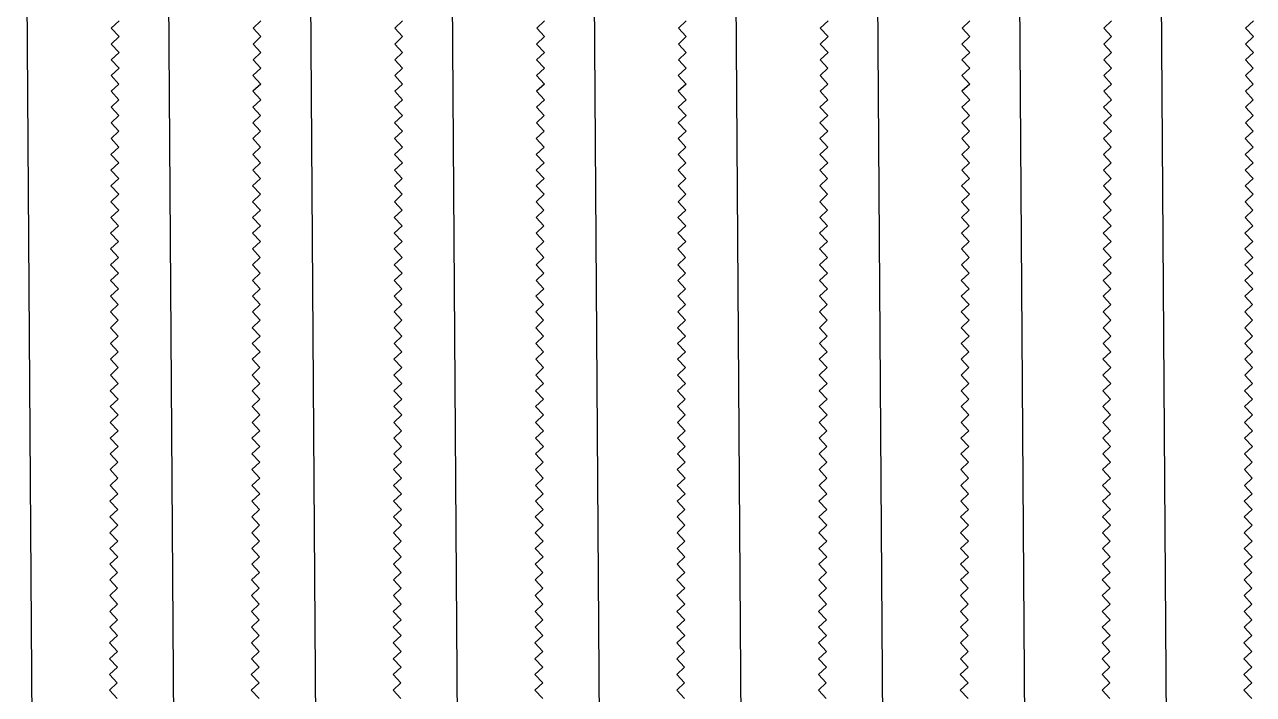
# Model space of a CAD drawing. Extents: x 12 to 2357, y -4 to 494.
# Drawn here: x 856.5 to 985.1, y 281.1 to 351.2 of the extents above; entities that cross this region are included whole.
import ezdxf

# ---------------------------------------------------------------- set-up
doc = ezdxf.new("R2010")
doc.units = 0
doc.layers.get('0').update_dxf_attribs({"linetype": 'CONTINUOUS'})

msp = doc.modelspace()

# ---------------------------------------------------------------- linework, layer by layer
for p, q in [((857.67, 218.12), (856.46, 394.02)), ((872.51, 218.12), (871.3, 394.02)), ((887.35, 218.12), (886.14, 394.02)), ((902.19, 218.12), (900.98, 394.02)), ((917.03, 218.12), (915.82, 394.02)), ((931.87, 218.12), (930.66, 394.02)), ((946.71, 218.12), (945.5, 394.02)), ((961.55, 218.12), (960.34, 394.02)), ((976.39, 218.12), (975.18, 394.02)), ((866.35, 351.54), (865.54, 350.77)), ((881.19, 351.54), (880.38, 350.77)), ((896.03, 351.54), (895.22, 350.77)), ((910.87, 351.54), (910.06, 350.77)), ((925.71, 351.54), (924.9, 350.77)), ((940.55, 351.54), (939.74, 350.77)), ((955.39, 351.54), (954.58, 350.77)), ((970.23, 351.54), (969.42, 350.77)), ((985.07, 351.54), (984.26, 350.77)), ((866.35, 349.9), (865.53, 349.12)), ((865.54, 350.77), (866.35, 349.9)), ((881.19, 349.9), (880.37, 349.12)), ((880.38, 350.77), (881.19, 349.9)), ((896.03, 349.9), (895.21, 349.12)), ((895.22, 350.77), (896.03, 349.9)), ((910.87, 349.9), (910.05, 349.12)), ((910.06, 350.77), (910.87, 349.9)), ((925.71, 349.9), (924.89, 349.12)), ((924.9, 350.77), (925.71, 349.9)), ((940.55, 349.9), (939.73, 349.12)), ((939.74, 350.77), (940.55, 349.9)), ((955.39, 349.9), (954.57, 349.12)), ((954.58, 350.77), (955.39, 349.9)), ((970.23, 349.9), (969.41, 349.12)), ((969.42, 350.77), (970.23, 349.9)), ((985.07, 349.9), (984.25, 349.12)), ((984.26, 350.77), (985.07, 349.9)), ((865.53, 349.12), (866.35, 348.24)), ((880.37, 349.12), (881.19, 348.24)), ((895.21, 349.12), (896.03, 348.24)), ((910.05, 349.12), (910.87, 348.24)), ((924.89, 349.12), (925.71, 348.24)), ((939.73, 349.12), (940.55, 348.24)), ((954.57, 349.12), (955.39, 348.24)), ((969.41, 349.12), (970.23, 348.24)), ((984.25, 349.12), (985.07, 348.24)), ((866.35, 348.24), (865.53, 347.48)), ((865.53, 347.48), (866.35, 346.6)), ((881.19, 348.24), (880.37, 347.48)), ((880.37, 347.48), (881.19, 346.6)), ((896.03, 348.24), (895.21, 347.48)), ((895.21, 347.48), (896.02, 346.6)), ((910.87, 348.24), (910.05, 347.48)), ((910.05, 347.48), (910.86, 346.6)), ((925.71, 348.24), (924.89, 347.48)), ((924.89, 347.48), (925.7, 346.6)), ((940.55, 348.24), (939.73, 347.48)), ((939.73, 347.48), (940.54, 346.6)), ((955.39, 348.24), (954.57, 347.48)), ((954.57, 347.48), (955.38, 346.6)), ((970.23, 348.24), (969.41, 347.48)), ((969.41, 347.48), (970.22, 346.6)), ((985.07, 348.24), (984.25, 347.48)), ((984.25, 347.48), (985.06, 346.6)), ((866.35, 346.6), (865.52, 345.83)), ((881.19, 346.6), (880.36, 345.83)), ((896.02, 346.6), (895.2, 345.83)), ((910.86, 346.6), (910.04, 345.83)), ((925.7, 346.6), (924.88, 345.83)), ((940.54, 346.6), (939.72, 345.83)), ((955.38, 346.6), (954.56, 345.83)), ((970.22, 346.6), (969.4, 345.83)), ((985.06, 346.6), (984.24, 345.83)), ((865.52, 345.83), (866.34, 344.94)), ((866.34, 344.94), (865.52, 344.18)), ((880.36, 345.83), (881.18, 344.94)), ((881.18, 344.94), (880.36, 344.18)), ((895.2, 345.83), (896.02, 344.94)), ((896.02, 344.94), (895.2, 344.18)), ((910.04, 345.83), (910.86, 344.94)), ((910.86, 344.94), (910.04, 344.18)), ((924.88, 345.83), (925.7, 344.94)), ((925.7, 344.94), (924.88, 344.18)), ((939.72, 345.83), (940.54, 344.94)), ((940.54, 344.94), (939.72, 344.18)), ((954.56, 345.83), (955.38, 344.94)), ((955.38, 344.94), (954.56, 344.18)), ((969.4, 345.83), (970.22, 344.94)), ((970.22, 344.94), (969.4, 344.18)), ((984.24, 345.83), (985.06, 344.94)), ((985.06, 344.94), (984.24, 344.18)), ((865.52, 344.18), (866.34, 343.3)), ((880.36, 344.18), (881.18, 343.3)), ((895.2, 344.18), (896.02, 343.3)), ((910.04, 344.18), (910.86, 343.3)), ((924.88, 344.18), (925.7, 343.3)), ((939.72, 344.18), (940.54, 343.3)), ((954.56, 344.18), (955.38, 343.3)), ((969.4, 344.18), (970.22, 343.3)), ((984.24, 344.18), (985.06, 343.3)), ((866.34, 343.3), (865.51, 342.53)), ((865.51, 342.53), (866.33, 341.65)), ((881.18, 343.3), (880.35, 342.53)), ((880.35, 342.53), (881.17, 341.65)), ((896.02, 343.3), (895.19, 342.53)), ((895.19, 342.53), (896.01, 341.65)), ((910.86, 343.3), (910.03, 342.53)), ((910.03, 342.53), (910.85, 341.65)), ((925.7, 343.3), (924.87, 342.53)), ((924.87, 342.53), (925.69, 341.65)), ((940.54, 343.3), (939.71, 342.53)), ((939.71, 342.53), (940.53, 341.65)), ((955.38, 343.3), (954.55, 342.53)), ((954.55, 342.53), (955.37, 341.65)), ((970.22, 343.3), (969.39, 342.53)), ((969.39, 342.53), (970.21, 341.65)), ((985.06, 343.3), (984.23, 342.53)), ((984.23, 342.53), (985.05, 341.65)), ((866.33, 341.65), (865.51, 340.88)), ((865.51, 340.88), (866.33, 340)), ((881.17, 341.65), (880.35, 340.88)), ((880.35, 340.88), (881.17, 340)), ((896.01, 341.65), (895.19, 340.88)), ((895.19, 340.88), (896.01, 340)), ((910.85, 341.65), (910.03, 340.88)), ((910.03, 340.88), (910.85, 340)), ((925.69, 341.65), (924.87, 340.88)), ((924.87, 340.88), (925.69, 340)), ((940.53, 341.65), (939.71, 340.88)), ((939.71, 340.88), (940.53, 340)), ((955.37, 341.65), (954.55, 340.88)), ((954.55, 340.88), (955.37, 340)), ((970.21, 341.65), (969.39, 340.88)), ((969.39, 340.88), (970.21, 340)), ((985.05, 341.65), (984.23, 340.88)), ((984.23, 340.88), (985.05, 340)), ((866.33, 340), (865.51, 339.23)), ((881.17, 340), (880.35, 339.23)), ((896.01, 340), (895.18, 339.23)), ((910.85, 340), (910.02, 339.23)), ((925.69, 340), (924.86, 339.23)), ((940.53, 340), (939.7, 339.23)), ((955.37, 340), (954.54, 339.23)), ((970.21, 340), (969.38, 339.23)), ((985.05, 340), (984.22, 339.23)), ((866.32, 338.35), (865.5, 337.58)), ((865.51, 339.23), (866.32, 338.35)), ((881.16, 338.35), (880.34, 337.58)), ((880.35, 339.23), (881.16, 338.35)), ((895.18, 339.23), (896, 338.35)), ((896, 338.35), (895.18, 337.58)), ((910.02, 339.23), (910.84, 338.35)), ((910.84, 338.35), (910.02, 337.58)), ((924.86, 339.23), (925.68, 338.35)), ((925.68, 338.35), (924.86, 337.58)), ((939.7, 339.23), (940.52, 338.35)), ((940.52, 338.35), (939.7, 337.58)), ((954.54, 339.23), (955.36, 338.35)), ((955.36, 338.35), (954.54, 337.58)), ((969.38, 339.23), (970.2, 338.35)), ((970.2, 338.35), (969.38, 337.58)), ((984.22, 339.23), (985.04, 338.35)), ((985.04, 338.35), (984.22, 337.58)), ((865.5, 337.58), (866.32, 336.71)), ((880.34, 337.58), (881.16, 336.71)), ((895.18, 337.58), (896, 336.71)), ((910.02, 337.58), (910.84, 336.71)), ((924.86, 337.58), (925.68, 336.71)), ((939.7, 337.58), (940.52, 336.71)), ((954.54, 337.58), (955.36, 336.71)), ((969.38, 337.58), (970.2, 336.71)), ((984.22, 337.58), (985.04, 336.71)), ((866.32, 336.71), (865.5, 335.93)), ((865.5, 335.93), (866.31, 335.05)), ((881.16, 336.71), (880.34, 335.93)), ((880.34, 335.93), (881.15, 335.05)), ((896, 336.71), (895.18, 335.93)), ((895.18, 335.93), (895.99, 335.05)), ((910.84, 336.71), (910.02, 335.93)), ((910.02, 335.93), (910.83, 335.05)), ((925.68, 336.71), (924.86, 335.93)), ((924.86, 335.93), (925.67, 335.05)), ((940.52, 336.71), (939.7, 335.93)), ((939.7, 335.93), (940.51, 335.05)), ((955.36, 336.71), (954.54, 335.93)), ((954.54, 335.93), (955.35, 335.05)), ((970.2, 336.71), (969.38, 335.93)), ((969.38, 335.93), (970.19, 335.05)), ((985.04, 336.71), (984.22, 335.93)), ((984.22, 335.93), (985.03, 335.05)), ((866.31, 335.05), (865.49, 334.29)), ((881.15, 335.05), (880.33, 334.29)), ((895.99, 335.05), (895.17, 334.29)), ((910.83, 335.05), (910.01, 334.29)), ((925.67, 335.05), (924.85, 334.29)), ((940.51, 335.05), (939.69, 334.29)), ((955.35, 335.05), (954.53, 334.29)), ((970.19, 335.05), (969.37, 334.29)), ((985.03, 335.05), (984.21, 334.29)), ((865.49, 334.29), (866.31, 333.41)), ((866.31, 333.41), (865.49, 332.64)), ((880.33, 334.29), (881.15, 333.41)), ((881.15, 333.41), (880.33, 332.64)), ((895.17, 334.29), (895.99, 333.41)), ((895.99, 333.41), (895.17, 332.64)), ((910.01, 334.29), (910.83, 333.41)), ((910.83, 333.41), (910.01, 332.64)), ((924.85, 334.29), (925.67, 333.41)), ((925.67, 333.41), (924.85, 332.64)), ((939.69, 334.29), (940.51, 333.41)), ((940.51, 333.41), (939.69, 332.64)), ((954.53, 334.29), (955.35, 333.41)), ((955.35, 333.41), (954.53, 332.64)), ((969.37, 334.29), (970.19, 333.41)), ((970.19, 333.41), (969.37, 332.64)), ((984.21, 334.29), (985.03, 333.41)), ((985.03, 333.41), (984.21, 332.64)), ((865.49, 332.64), (866.31, 331.75)), ((880.33, 332.64), (881.15, 331.75)), ((895.17, 332.64), (895.99, 331.75)), ((910.01, 332.64), (910.82, 331.75)), ((924.85, 332.64), (925.66, 331.75)), ((939.69, 332.64), (940.5, 331.75)), ((954.53, 332.64), (955.34, 331.75)), ((969.37, 332.64), (970.18, 331.75)), ((984.21, 332.64), (985.02, 331.75)), ((866.31, 331.75), (865.48, 330.99)), ((865.48, 330.99), (866.3, 330.12)), ((881.15, 331.75), (880.32, 330.99)), ((880.32, 330.99), (881.14, 330.12)), ((895.99, 331.75), (895.16, 330.99)), ((895.16, 330.99), (895.98, 330.12)), ((910.82, 331.75), (910, 330.99)), ((910, 330.99), (910.82, 330.12)), ((925.66, 331.75), (924.84, 330.99)), ((924.84, 330.99), (925.66, 330.12)), ((940.5, 331.75), (939.68, 330.99)), ((939.68, 330.99), (940.49, 330.12)), ((955.34, 331.75), (954.52, 330.99)), ((954.52, 330.99), (955.33, 330.12)), ((970.18, 331.75), (969.36, 330.99)), ((969.36, 330.99), (970.17, 330.12)), ((985.02, 331.75), (984.2, 330.99)), ((984.2, 330.99), (985.01, 330.12)), ((866.3, 330.12), (865.47, 329.35)), ((865.47, 329.35), (866.3, 328.46)), ((881.14, 330.12), (880.31, 329.35)), ((880.31, 329.35), (881.14, 328.46)), ((895.98, 330.12), (895.15, 329.35)), ((895.15, 329.35), (895.98, 328.46)), ((910.82, 330.12), (909.99, 329.35)), ((909.99, 329.35), (910.82, 328.46)), ((925.66, 330.12), (924.83, 329.35)), ((924.83, 329.35), (925.66, 328.46)), ((940.49, 330.12), (939.67, 329.35)), ((939.67, 329.35), (940.5, 328.46)), ((955.33, 330.12), (954.51, 329.35)), ((954.51, 329.35), (955.34, 328.46)), ((970.17, 330.12), (969.35, 329.35)), ((969.35, 329.35), (970.18, 328.46)), ((985.01, 330.12), (984.19, 329.35)), ((984.19, 329.35), (985.02, 328.46)), ((866.3, 328.46), (865.47, 327.69)), ((881.14, 328.46), (880.31, 327.69)), ((895.98, 328.46), (895.15, 327.69)), ((910.82, 328.46), (909.99, 327.69)), ((925.66, 328.46), (924.83, 327.69)), ((940.5, 328.46), (939.67, 327.69)), ((955.34, 328.46), (954.51, 327.69)), ((970.18, 328.46), (969.35, 327.69)), ((985.02, 328.46), (984.19, 327.69)), ((865.47, 327.69), (866.29, 326.81)), ((866.29, 326.81), (865.47, 326.05)), ((880.31, 327.69), (881.13, 326.81)), ((881.13, 326.81), (880.31, 326.05)), ((895.15, 327.69), (895.97, 326.81)), ((895.97, 326.81), (895.15, 326.05)), ((909.99, 327.69), (910.81, 326.81)), ((910.81, 326.81), (909.99, 326.05)), ((924.83, 327.69), (925.65, 326.81)), ((925.65, 326.81), (924.83, 326.05)), ((939.67, 327.69), (940.49, 326.81)), ((940.49, 326.81), (939.67, 326.05)), ((954.51, 327.69), (955.33, 326.81)), ((955.33, 326.81), (954.51, 326.05)), ((969.35, 327.69), (970.17, 326.81)), ((970.17, 326.81), (969.35, 326.05)), ((984.19, 327.69), (985.01, 326.81)), ((985.01, 326.81), (984.19, 326.05)), ((865.47, 326.05), (866.29, 325.16)), ((880.31, 326.05), (881.13, 325.16)), ((895.15, 326.05), (895.97, 325.16)), ((909.99, 326.05), (910.81, 325.16)), ((924.83, 326.05), (925.65, 325.16)), ((939.67, 326.05), (940.49, 325.16)), ((954.51, 326.05), (955.33, 325.16)), ((969.35, 326.05), (970.17, 325.16)), ((984.19, 326.05), (985.01, 325.16)), ((866.29, 325.16), (865.47, 324.39)), ((865.47, 324.39), (866.28, 323.52)), ((881.13, 325.16), (880.31, 324.39)), ((880.31, 324.39), (881.12, 323.52)), ((895.97, 325.16), (895.15, 324.39)), ((895.15, 324.39), (895.96, 323.52)), ((910.81, 325.16), (909.99, 324.39)), ((909.99, 324.39), (910.8, 323.52)), ((925.65, 325.16), (924.83, 324.39)), ((924.83, 324.39), (925.64, 323.52)), ((940.49, 325.16), (939.66, 324.39)), ((939.66, 324.39), (940.48, 323.52)), ((955.33, 325.16), (954.5, 324.39)), ((954.5, 324.39), (955.32, 323.52)), ((970.17, 325.16), (969.34, 324.39)), ((969.34, 324.39), (970.16, 323.52)), ((985.01, 325.16), (984.18, 324.39)), ((984.18, 324.39), (985, 323.52)), ((866.28, 323.52), (865.46, 322.75)), ((881.12, 323.52), (880.3, 322.75)), ((895.96, 323.52), (895.14, 322.75)), ((910.8, 323.52), (909.98, 322.75)), ((925.64, 323.52), (924.82, 322.75)), ((940.48, 323.52), (939.66, 322.75)), ((955.32, 323.52), (954.5, 322.75)), ((970.16, 323.52), (969.34, 322.75)), ((985, 323.52), (984.18, 322.75)), ((865.46, 322.75), (866.27, 321.88)), ((866.27, 321.88), (865.46, 321.11)), ((880.3, 322.75), (881.11, 321.88)), ((881.11, 321.88), (880.3, 321.11)), ((895.14, 322.75), (895.95, 321.88)), ((895.95, 321.88), (895.14, 321.11)), ((909.98, 322.75), (910.79, 321.88)), ((910.79, 321.88), (909.98, 321.11)), ((924.82, 322.75), (925.63, 321.88)), ((925.63, 321.88), (924.82, 321.11)), ((939.66, 322.75), (940.47, 321.88)), ((940.47, 321.88), (939.66, 321.11)), ((954.5, 322.75), (955.31, 321.88)), ((955.31, 321.88), (954.5, 321.11)), ((969.34, 322.75), (970.15, 321.88)), ((970.15, 321.88), (969.34, 321.11)), ((984.18, 322.75), (984.99, 321.88)), ((984.99, 321.88), (984.18, 321.11)), ((865.46, 321.11), (866.27, 320.23)), ((880.3, 321.11), (881.11, 320.23)), ((895.14, 321.11), (895.95, 320.23)), ((909.98, 321.11), (910.79, 320.23)), ((924.82, 321.11), (925.63, 320.23)), ((939.66, 321.11), (940.47, 320.23)), ((954.5, 321.11), (955.31, 320.23)), ((969.34, 321.11), (970.15, 320.23)), ((984.18, 321.11), (984.99, 320.23)), ((866.27, 320.23), (865.45, 319.46)), ((865.45, 319.46), (866.27, 318.57)), ((881.11, 320.23), (880.29, 319.46)), ((880.29, 319.46), (881.11, 318.57)), ((895.95, 320.23), (895.13, 319.46)), ((895.13, 319.46), (895.95, 318.57)), ((910.79, 320.23), (909.97, 319.46)), ((909.97, 319.46), (910.79, 318.57)), ((925.63, 320.23), (924.81, 319.46)), ((924.81, 319.46), (925.63, 318.57)), ((940.47, 320.23), (939.65, 319.46)), ((939.65, 319.46), (940.47, 318.57)), ((955.31, 320.23), (954.49, 319.46)), ((954.49, 319.46), (955.31, 318.57)), ((970.15, 320.23), (969.33, 319.46)), ((969.33, 319.46), (970.15, 318.57)), ((984.99, 320.23), (984.17, 319.46)), ((984.17, 319.46), (984.99, 318.57)), ((866.27, 318.57), (865.45, 317.81)), ((865.45, 317.81), (866.27, 316.93)), ((881.11, 318.57), (880.29, 317.81)), ((880.29, 317.81), (881.11, 316.93)), ((895.95, 318.57), (895.13, 317.81)), ((895.13, 317.81), (895.95, 316.93)), ((910.79, 318.57), (909.97, 317.81)), ((909.97, 317.81), (910.79, 316.93)), ((925.63, 318.57), (924.81, 317.81)), ((924.81, 317.81), (925.63, 316.93)), ((940.47, 318.57), (939.65, 317.81)), ((939.65, 317.81), (940.47, 316.93)), ((955.31, 318.57), (954.49, 317.81)), ((954.49, 317.81), (955.3, 316.93)), ((970.15, 318.57), (969.33, 317.81)), ((969.33, 317.81), (970.14, 316.93)), ((984.99, 318.57), (984.17, 317.81)), ((984.17, 317.81), (984.98, 316.93)), ((866.27, 316.93), (865.44, 316.16)), ((881.11, 316.93), (880.28, 316.16)), ((895.95, 316.93), (895.12, 316.16)), ((910.79, 316.93), (909.96, 316.16)), ((925.63, 316.93), (924.8, 316.16)), ((940.47, 316.93), (939.64, 316.16)), ((955.3, 316.93), (954.48, 316.16)), ((970.14, 316.93), (969.32, 316.16)), ((984.98, 316.93), (984.16, 316.16)), ((865.44, 316.16), (866.26, 315.28)), ((866.26, 315.28), (865.44, 314.51)), ((880.28, 316.16), (881.1, 315.28)), ((881.1, 315.28), (880.28, 314.51)), ((895.12, 316.16), (895.94, 315.28)), ((895.94, 315.28), (895.12, 314.51)), ((909.96, 316.16), (910.78, 315.28)), ((910.78, 315.28), (909.96, 314.51)), ((924.8, 316.16), (925.62, 315.28)), ((925.62, 315.28), (924.8, 314.51)), ((939.64, 316.16), (940.46, 315.28)), ((940.46, 315.28), (939.64, 314.51)), ((954.48, 316.16), (955.3, 315.28)), ((955.3, 315.28), (954.48, 314.51)), ((969.32, 316.16), (970.14, 315.28)), ((970.14, 315.28), (969.32, 314.51)), ((984.16, 316.16), (984.98, 315.28)), ((984.98, 315.28), (984.16, 314.51)), ((865.44, 314.51), (866.26, 313.63)), ((880.28, 314.51), (881.1, 313.63)), ((895.12, 314.51), (895.94, 313.63)), ((909.96, 314.51), (910.78, 313.63)), ((924.8, 314.51), (925.62, 313.63)), ((939.64, 314.51), (940.46, 313.63)), ((954.48, 314.51), (955.3, 313.63)), ((969.32, 314.51), (970.14, 313.63)), ((984.16, 314.51), (984.98, 313.63)), ((866.26, 313.63), (865.43, 312.87)), ((865.43, 312.87), (866.25, 311.98)), ((881.1, 313.63), (880.27, 312.87)), ((880.27, 312.87), (881.09, 311.98)), ((895.94, 313.63), (895.11, 312.87)), ((895.11, 312.87), (895.93, 311.98)), ((910.78, 313.63), (909.95, 312.87)), ((909.95, 312.87), (910.77, 311.98)), ((925.62, 313.63), (924.79, 312.87)), ((924.79, 312.87), (925.61, 311.98)), ((940.46, 313.63), (939.63, 312.87)), ((939.63, 312.87), (940.45, 311.98)), ((955.3, 313.63), (954.47, 312.87)), ((954.47, 312.87), (955.29, 311.98)), ((970.14, 313.63), (969.31, 312.87)), ((969.31, 312.87), (970.13, 311.98)), ((984.98, 313.63), (984.15, 312.87)), ((984.15, 312.87), (984.97, 311.98)), ((866.25, 311.98), (865.43, 311.21)), ((881.09, 311.98), (880.27, 311.21)), ((895.93, 311.98), (895.11, 311.21)), ((910.77, 311.98), (909.95, 311.21)), ((925.61, 311.98), (924.79, 311.21)), ((940.45, 311.98), (939.63, 311.21)), ((955.29, 311.98), (954.47, 311.21)), ((970.13, 311.98), (969.31, 311.21)), ((984.97, 311.98), (984.15, 311.21)), ((865.43, 311.21), (866.25, 310.34)), ((866.25, 310.34), (865.43, 309.56)), ((880.27, 311.21), (881.09, 310.34)), ((881.09, 310.34), (880.27, 309.56)), ((895.11, 311.21), (895.93, 310.34)), ((895.93, 310.34), (895.11, 309.56)), ((909.95, 311.21), (910.77, 310.34)), ((910.77, 310.34), (909.95, 309.56)), ((924.79, 311.21), (925.61, 310.34)), ((925.61, 310.34), (924.79, 309.56)), ((939.63, 311.21), (940.45, 310.34)), ((940.45, 310.34), (939.63, 309.56)), ((954.47, 311.21), (955.29, 310.34)), ((955.29, 310.34), (954.47, 309.56)), ((970.13, 310.34), (969.3, 309.56)), ((969.31, 311.21), (970.13, 310.34)), ((984.97, 310.34), (984.14, 309.56)), ((984.15, 311.21), (984.97, 310.34)), ((866.24, 308.68), (865.42, 307.92)), ((865.43, 309.56), (866.24, 308.68)), ((881.08, 308.68), (880.26, 307.92)), ((880.27, 309.56), (881.08, 308.68)), ((895.92, 308.68), (895.1, 307.92)), ((895.11, 309.56), (895.92, 308.68)), ((910.76, 308.68), (909.94, 307.92)), ((909.95, 309.56), (910.76, 308.68)), ((925.6, 308.68), (924.78, 307.92)), ((924.79, 309.56), (925.6, 308.68)), ((940.44, 308.68), (939.62, 307.92)), ((939.63, 309.56), (940.44, 308.68)), ((955.28, 308.68), (954.46, 307.92)), ((954.47, 309.56), (955.28, 308.68)), ((969.3, 309.56), (970.12, 308.68)), ((970.12, 308.68), (969.3, 307.92)), ((984.14, 309.56), (984.96, 308.68)), ((984.96, 308.68), (984.14, 307.92)), ((865.42, 307.92), (866.24, 307.04)), ((880.26, 307.92), (881.08, 307.04)), ((895.1, 307.92), (895.92, 307.04)), ((909.94, 307.92), (910.76, 307.04)), ((924.78, 307.92), (925.6, 307.04)), ((939.62, 307.92), (940.44, 307.04)), ((954.46, 307.92), (955.28, 307.04)), ((969.3, 307.92), (970.12, 307.04)), ((984.14, 307.92), (984.96, 307.04)), ((866.24, 307.04), (865.42, 306.26)), ((865.42, 306.26), (866.23, 305.38)), ((881.08, 307.04), (880.26, 306.26)), ((880.26, 306.26), (881.07, 305.38)), ((895.92, 307.04), (895.1, 306.26)), ((895.1, 306.26), (895.91, 305.38)), ((910.76, 307.04), (909.94, 306.26)), ((909.94, 306.26), (910.75, 305.38)), ((925.6, 307.04), (924.78, 306.26)), ((924.78, 306.26), (925.59, 305.38)), ((940.44, 307.04), (939.62, 306.26)), ((939.62, 306.26), (940.43, 305.38)), ((955.28, 307.04), (954.46, 306.26)), ((954.46, 306.26), (955.27, 305.38)), ((970.12, 307.04), (969.3, 306.26)), ((969.3, 306.26), (970.11, 305.38)), ((984.96, 307.04), (984.14, 306.26)), ((984.14, 306.26), (984.95, 305.38)), ((866.23, 305.38), (865.41, 304.62)), ((881.07, 305.38), (880.25, 304.62)), ((895.91, 305.38), (895.09, 304.62)), ((910.75, 305.38), (909.93, 304.62)), ((925.59, 305.38), (924.77, 304.62)), ((940.43, 305.38), (939.61, 304.62)), ((955.27, 305.38), (954.45, 304.62)), ((970.11, 305.38), (969.29, 304.62)), ((984.95, 305.38), (984.13, 304.62)), ((865.41, 304.62), (866.23, 303.74)), ((866.23, 303.74), (865.41, 302.97)), ((880.25, 304.62), (881.07, 303.74)), ((881.07, 303.74), (880.25, 302.97)), ((895.09, 304.62), (895.91, 303.74)), ((895.91, 303.74), (895.09, 302.97)), ((909.93, 304.62), (910.75, 303.74)), ((910.75, 303.74), (909.93, 302.97)), ((924.77, 304.62), (925.59, 303.74)), ((925.59, 303.74), (924.77, 302.97)), ((939.61, 304.62), (940.43, 303.74)), ((940.43, 303.74), (939.61, 302.97)), ((954.45, 304.62), (955.27, 303.74)), ((955.27, 303.74), (954.45, 302.97)), ((969.29, 304.62), (970.11, 303.74)), ((970.11, 303.74), (969.29, 302.97)), ((984.13, 304.62), (984.95, 303.74)), ((984.95, 303.74), (984.13, 302.97)), ((865.41, 302.97), (866.23, 302.09)), ((880.25, 302.97), (881.07, 302.09)), ((895.09, 302.97), (895.91, 302.09)), ((909.93, 302.97), (910.75, 302.09)), ((924.77, 302.97), (925.59, 302.09)), ((939.61, 302.97), (940.43, 302.09)), ((954.45, 302.97), (955.27, 302.09)), ((969.29, 302.97), (970.1, 302.09)), ((984.13, 302.97), (984.94, 302.09)), ((866.23, 302.09), (865.4, 301.32)), ((865.4, 301.32), (866.22, 300.45)), ((881.07, 302.09), (880.24, 301.32)), ((880.24, 301.32), (881.06, 300.45)), ((895.91, 302.09), (895.08, 301.32)), ((895.08, 301.32), (895.9, 300.45)), ((910.75, 302.09), (909.92, 301.32)), ((909.92, 301.32), (910.74, 300.45)), ((925.59, 302.09), (924.76, 301.32)), ((924.76, 301.32), (925.58, 300.45)), ((940.43, 302.09), (939.6, 301.32)), ((939.6, 301.32), (940.42, 300.45)), ((955.27, 302.09), (954.44, 301.32)), ((954.44, 301.32), (955.26, 300.45)), ((970.1, 302.09), (969.28, 301.32)), ((969.28, 301.32), (970.1, 300.45)), ((984.94, 302.09), (984.12, 301.32)), ((984.12, 301.32), (984.94, 300.45)), ((866.22, 300.45), (865.39, 299.68)), ((865.39, 299.68), (866.22, 298.79)), ((881.06, 300.45), (880.23, 299.68)), ((880.23, 299.68), (881.06, 298.79)), ((895.9, 300.45), (895.07, 299.68)), ((895.07, 299.68), (895.9, 298.79)), ((910.74, 300.45), (909.91, 299.68)), ((909.91, 299.68), (910.74, 298.79)), ((925.58, 300.45), (924.75, 299.68)), ((924.75, 299.68), (925.58, 298.79)), ((940.42, 300.45), (939.59, 299.68)), ((939.59, 299.68), (940.42, 298.79)), ((955.26, 300.45), (954.43, 299.68)), ((954.43, 299.68), (955.26, 298.79)), ((970.1, 300.45), (969.27, 299.68)), ((969.27, 299.68), (970.1, 298.79)), ((984.94, 300.45), (984.11, 299.68)), ((984.11, 299.68), (984.94, 298.79)), ((866.22, 298.79), (865.39, 298.02)), ((881.06, 298.79), (880.23, 298.02)), ((895.9, 298.79), (895.07, 298.02)), ((910.74, 298.79), (909.91, 298.02)), ((925.58, 298.79), (924.75, 298.02)), ((940.42, 298.79), (939.59, 298.02)), ((955.26, 298.79), (954.43, 298.02)), ((970.1, 298.79), (969.27, 298.02)), ((984.94, 298.79), (984.11, 298.02)), ((865.39, 298.02), (866.21, 297.15)), ((866.21, 297.15), (865.39, 296.38)), ((880.23, 298.02), (881.05, 297.15)), ((881.05, 297.15), (880.23, 296.38)), ((895.07, 298.02), (895.89, 297.15)), ((895.89, 297.15), (895.07, 296.38)), ((909.91, 298.02), (910.73, 297.15)), ((910.73, 297.15), (909.91, 296.38)), ((924.75, 298.02), (925.57, 297.15)), ((925.57, 297.15), (924.75, 296.38)), ((939.59, 298.02), (940.41, 297.15)), ((940.41, 297.15), (939.59, 296.38)), ((954.43, 298.02), (955.25, 297.15)), ((955.25, 297.15), (954.43, 296.38)), ((969.27, 298.02), (970.09, 297.15)), ((970.09, 297.15), (969.27, 296.38)), ((984.11, 298.02), (984.93, 297.15)), ((984.93, 297.15), (984.11, 296.38)), ((865.39, 296.38), (866.21, 295.49)), ((880.23, 296.38), (881.05, 295.49)), ((895.07, 296.38), (895.89, 295.49)), ((909.91, 296.38), (910.73, 295.49)), ((924.75, 296.38), (925.57, 295.49)), ((939.59, 296.38), (940.41, 295.49)), ((954.43, 296.38), (955.25, 295.49)), ((969.27, 296.38), (970.09, 295.49)), ((984.11, 296.38), (984.93, 295.49)), ((866.21, 295.49), (865.39, 294.73)), ((865.39, 294.73), (866.2, 293.85)), ((881.05, 295.49), (880.23, 294.73)), ((880.23, 294.73), (881.04, 293.85)), ((895.89, 295.49), (895.07, 294.73)), ((895.07, 294.73), (895.88, 293.85)), ((910.73, 295.49), (909.91, 294.73)), ((909.91, 294.73), (910.72, 293.85)), ((925.57, 295.49), (924.75, 294.73)), ((924.75, 294.73), (925.56, 293.85)), ((940.41, 295.49), (939.59, 294.73)), ((939.59, 294.73), (940.4, 293.85)), ((955.25, 295.49), (954.43, 294.73)), ((954.43, 294.73), (955.24, 293.85)), ((970.09, 295.49), (969.27, 294.73)), ((969.27, 294.73), (970.08, 293.85)), ((984.93, 295.49), (984.11, 294.73)), ((984.11, 294.73), (984.92, 293.85)), ((866.2, 293.85), (865.38, 293.08)), ((881.04, 293.85), (880.22, 293.08)), ((895.88, 293.85), (895.06, 293.08)), ((910.72, 293.85), (909.9, 293.08)), ((925.56, 293.85), (924.74, 293.08)), ((940.4, 293.85), (939.58, 293.08)), ((955.24, 293.85), (954.42, 293.08)), ((970.08, 293.85), (969.26, 293.08)), ((984.92, 293.85), (984.1, 293.08)), ((865.38, 293.08), (866.19, 292.21)), ((866.19, 292.21), (865.38, 291.44)), ((880.22, 293.08), (881.03, 292.21)), ((881.03, 292.21), (880.22, 291.44)), ((895.06, 293.08), (895.87, 292.21)), ((895.87, 292.21), (895.06, 291.44)), ((909.9, 293.08), (910.71, 292.21)), ((910.71, 292.21), (909.9, 291.44)), ((924.74, 293.08), (925.55, 292.21)), ((925.55, 292.21), (924.74, 291.44)), ((939.58, 293.08), (940.39, 292.21)), ((940.39, 292.21), (939.58, 291.44)), ((954.42, 293.08), (955.23, 292.21)), ((955.23, 292.21), (954.42, 291.44)), ((969.26, 293.08), (970.07, 292.21)), ((970.07, 292.21), (969.26, 291.44)), ((984.1, 293.08), (984.91, 292.21)), ((984.91, 292.21), (984.1, 291.44)), ((865.38, 291.44), (866.19, 290.56)), ((880.22, 291.44), (881.03, 290.56)), ((895.06, 291.44), (895.87, 290.56)), ((909.9, 291.44), (910.71, 290.56)), ((924.74, 291.44), (925.55, 290.56)), ((939.58, 291.44), (940.39, 290.56)), ((954.42, 291.44), (955.23, 290.56)), ((969.26, 291.44), (970.07, 290.56)), ((984.1, 291.44), (984.91, 290.56)), ((866.19, 290.56), (865.37, 289.79)), ((865.37, 289.79), (866.19, 288.91)), ((881.03, 290.56), (880.21, 289.79)), ((880.21, 289.79), (881.03, 288.91)), ((895.87, 290.56), (895.05, 289.79)), ((895.05, 289.79), (895.87, 288.91)), ((910.71, 290.56), (909.89, 289.79)), ((909.89, 289.79), (910.71, 288.91)), ((925.55, 290.56), (924.73, 289.79)), ((924.73, 289.79), (925.55, 288.91)), ((940.39, 290.56), (939.57, 289.79)), ((939.57, 289.79), (940.39, 288.91)), ((955.23, 290.56), (954.41, 289.79)), ((954.41, 289.79), (955.23, 288.91)), ((970.07, 290.56), (969.25, 289.79)), ((969.25, 289.79), (970.07, 288.91)), ((984.91, 290.56), (984.09, 289.79)), ((984.09, 289.79), (984.91, 288.91)), ((866.19, 288.91), (865.37, 288.14)), ((865.37, 288.14), (866.19, 287.26)), ((881.03, 288.91), (880.21, 288.14)), ((880.21, 288.14), (881.03, 287.26)), ((895.87, 288.91), (895.05, 288.14)), ((895.05, 288.14), (895.87, 287.26)), ((910.71, 288.91), (909.89, 288.14)), ((909.89, 288.14), (910.71, 287.26)), ((925.55, 288.91), (924.73, 288.14)), ((924.73, 288.14), (925.55, 287.26)), ((940.39, 288.91), (939.57, 288.14)), ((939.57, 288.14), (940.39, 287.26)), ((955.23, 288.91), (954.41, 288.14)), ((954.41, 288.14), (955.23, 287.26)), ((970.07, 288.91), (969.25, 288.14)), ((969.25, 288.14), (970.07, 287.26)), ((984.91, 288.91), (984.09, 288.14)), ((984.09, 288.14), (984.91, 287.26)), ((866.19, 287.26), (865.36, 286.5)), ((881.03, 287.26), (880.2, 286.5)), ((895.87, 287.26), (895.04, 286.5)), ((910.71, 287.26), (909.88, 286.5)), ((925.55, 287.26), (924.72, 286.5)), ((940.39, 287.26), (939.56, 286.5)), ((955.23, 287.26), (954.4, 286.5)), ((970.07, 287.26), (969.24, 286.5)), ((984.91, 287.26), (984.08, 286.5)), ((865.36, 286.5), (866.18, 285.61)), ((866.18, 285.61), (865.36, 284.84)), ((880.2, 286.5), (881.02, 285.61)), ((881.02, 285.61), (880.2, 284.84)), ((895.04, 286.5), (895.86, 285.61)), ((895.86, 285.61), (895.04, 284.84)), ((909.88, 286.5), (910.7, 285.61)), ((910.7, 285.61), (909.88, 284.84)), ((924.72, 286.5), (925.54, 285.61)), ((925.54, 285.61), (924.72, 284.84)), ((939.56, 286.5), (940.38, 285.61)), ((940.38, 285.61), (939.56, 284.84)), ((954.4, 286.5), (955.22, 285.61)), ((955.22, 285.61), (954.4, 284.84)), ((969.24, 286.5), (970.06, 285.61)), ((970.06, 285.61), (969.24, 284.84)), ((984.08, 286.5), (984.9, 285.61)), ((984.9, 285.61), (984.08, 284.84)), ((865.36, 284.84), (866.18, 283.97)), ((880.2, 284.84), (881.02, 283.97)), ((895.04, 284.84), (895.86, 283.97)), ((909.88, 284.84), (910.7, 283.97)), ((924.72, 284.84), (925.54, 283.97)), ((939.56, 284.84), (940.38, 283.97)), ((954.4, 284.84), (955.22, 283.97)), ((969.24, 284.84), (970.06, 283.97)), ((984.08, 284.84), (984.9, 283.97)), ((866.18, 283.97), (865.36, 283.2)), ((865.36, 283.2), (866.17, 282.31)), ((881.02, 283.97), (880.19, 283.2)), ((880.19, 283.2), (881.01, 282.31)), ((895.86, 283.97), (895.03, 283.2)), ((895.03, 283.2), (895.85, 282.31)), ((910.7, 283.97), (909.87, 283.2)), ((909.87, 283.2), (910.69, 282.31)), ((925.54, 283.97), (924.71, 283.2)), ((924.71, 283.2), (925.53, 282.31)), ((940.38, 283.97), (939.55, 283.2)), ((939.55, 283.2), (940.37, 282.31)), ((955.22, 283.97), (954.39, 283.2)), ((954.39, 283.2), (955.21, 282.31)), ((970.06, 283.97), (969.23, 283.2)), ((969.23, 283.2), (970.05, 282.31)), ((984.9, 283.97), (984.07, 283.2)), ((984.07, 283.2), (984.89, 282.31)), ((866.17, 282.31), (865.35, 281.55)), ((881.01, 282.31), (880.19, 281.55)), ((895.85, 282.31), (895.03, 281.55)), ((910.69, 282.31), (909.87, 281.55)), ((925.53, 282.31), (924.71, 281.55)), ((940.37, 282.31), (939.55, 281.55)), ((955.21, 282.31), (954.39, 281.55)), ((970.05, 282.31), (969.23, 281.55)), ((984.89, 282.31), (984.07, 281.55)), ((865.35, 281.55), (866.17, 280.67)), ((880.19, 281.55), (881.01, 280.67)), ((895.03, 281.55), (895.85, 280.67)), ((909.87, 281.55), (910.69, 280.67)), ((924.71, 281.55), (925.53, 280.67)), ((939.55, 281.55), (940.37, 280.67)), ((954.39, 281.55), (955.21, 280.67)), ((969.23, 281.55), (970.05, 280.67)), ((984.07, 281.55), (984.89, 280.67))]:
    msp.add_line(p, q)

doc.saveas('drawing.dxf')
